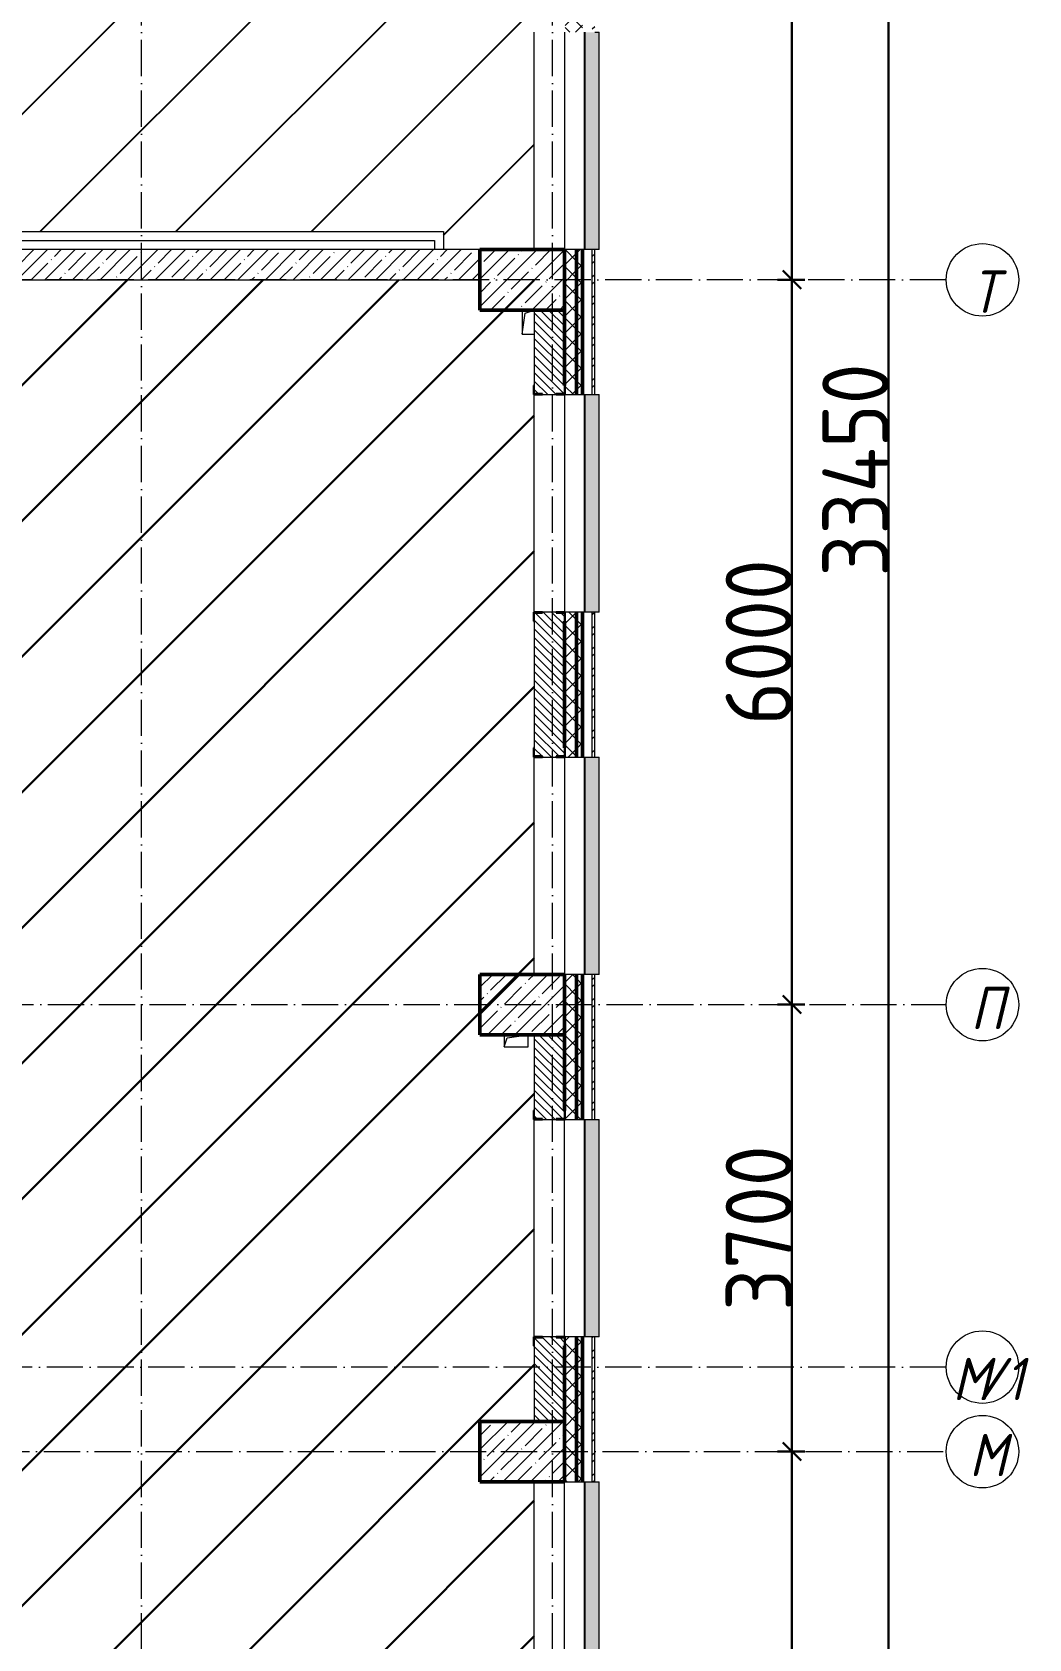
# Model space of a CAD drawing. Header units: millimetres. Extents: x -17017 to 628417, y -109036 to 199237.
# Drawn here: x 542655 to 550902, y -69285 to -55985 of the extents above; entities that cross this region are included whole.
import ezdxf

# ---------------------------------------------------------------- set-up
doc = ezdxf.new("R2010")
doc.units = ezdxf.units.MM
doc.linetypes.add('50_200_ШТРИХ_1Т_ш5_п1_п1_', pattern=[700, 500, -100, 0, -100])
for name, color, linetype, lineweight in [('A-____-____-DIMS', 7, 'Continuous', 9), ('A-DETL-____-OTLN-4', 7, 'Continuous', 18), ('A-GENM-____-MCUT', 7, 'Continuous', 25), ('A-GENM-____-OTLN', 7, 'Continuous', 9), ('A-GENM-____-OTLN-1', 7, 'Continuous', 25), ('A-GLAZ-____-OTLN', 7, 'Continuous', 9), ('A-WALL-____-MCUT-1', 7, 'Continuous', 9), ('A-WALL-____-MCUT-2', 7, 'Continuous', 50), ('A-WALL-____-MCUT-3', 7, 'Continuous', 9), ('A-WALL-____-OTLN', 7, 'Continuous', 9), ('A-WALL-____-PATT-1', 7, 'Continuous', 9), ('A-WALL-FNSH-MCUT-1', 7, 'Continuous', 9), ('S-COLS-____-MCUT', 7, 'Continuous', 50), ('S-COLS-____-OTLN', 7, 'Continuous', 9), ('S-GRID-____-IDEN', 7, 'Continuous', 9), ('S-GRID-____-OTLN-1', 7, '50_200_ШТРИХ_1Т_ш5_п1_п1_', 9), ('стяжа', 7, 'Continuous', 30)]:
    doc.layers.add(name, color=color, linetype=linetype, lineweight=lineweight)
doc.layers.add('A-GLAZ-____-OTLN-1', color=7, linetype='Continuous', lineweight=9, true_color=0xc0c0c0)
doc.styles.add('ISOCPEUR_I', font='isocpeui.ttf', dxfattribs={"width": 0.9, "height": 2.5})
doc.styles.add('ISOCPEUR_I_9', font='isocpeui.ttf', dxfattribs={"width": 0.9, "height": 250})
doc.styles.add('СПДС', font='isocpeur.ttf', dxfattribs={"width": 0.9})
doc.dimstyles.new('ISO-2_5_0_9К_БОЛЬШОЙ_ОСИ', dxfattribs={"dimscale": 304.8, "dimtxt": 248.995294, "dimasz": 0.492126, "dimexe": 0.393701, "dimexo": 0, "dimgap": 0, "dimtad": 1, "dimdec": 0, "dimzin": 0, "dimdsep": 46, "dimtxsty": 'ISOCPEUR_I_9', "dimblk1": 'OBLIQUE', "dimblk2": 'OBLIQUE', "dimsah": 1, "dimcen": 0.09, "dimdle": 0.393701, "dimazin": 0, "dimtfac": 1, "dimtdec": 4, "dimtix": 1, "dimtmove": 0, "dimatfit": 3, "dimfxl": 1, "dimtvp": 1, "dimtolj": 1, "dimtzin": 0, "dimarcsym": 2})
pattern_1 = [(45, (523510.01, -90515.61), (-70.71068, 70.71068), []), (135, (523510.01, -90515.61), (-70.71068, -70.71068), [])]
pattern_2 = [(135, (523510.01, -90515.614), (-35.35534, -35.35534), [])]
pattern_3 = [(45, (239739.3, -3652.16), (-561.266, 561.266), [])]

# ---------------------------------------------------------------- blocks, each defined once
blk = doc.blocks.new('BSC_Колонна _Прямоугольная - 500х700-25976089-АР1_План отверстий 3 этажа в осях 1-64_А-ГГ')
at = {"layer": 'S-COLS-____-OTLN'}
h = blk.add_hatch(dxfattribs=at)
h.set_pattern_fill('FP_40', color=256, style=0, pattern_type=2)
h.set_pattern_definition([(315, (-32481.04, 23200), (114.04925, 114.04925), []), (315, (-32481.04, 23085.95), (114.04925, 114.04925), [201.613, -40.323, 3.353, -36.97])])
h.paths.add_polyline_path([(-250, 350), (-250, -350), (250, -350), (250, 350)], flags=0)
at = {"layer": 'S-COLS-____-MCUT'}
for p, q in [((250, 350), (-250, 350)), ((-250, 350), (-250, -350)), ((250, -350), (250, 350)), ((-250, -350), (250, -350))]:
    blk.add_line(p, q, dxfattribs=at)
blk = doc.blocks.new('BSC_Колонна _Прямоугольная - 500х700-V126-АР1_План отверстий 3 этажа в осях 1-64_А-ГГ')
at = {"layer": 'S-COLS-____-OTLN'}
h = blk.add_hatch(dxfattribs=at)
h.set_pattern_fill('FP_149', color=256, style=0, pattern_type=2)
h.set_pattern_definition([(315, (-22781.04, 23200), (114.04925, 114.04925), []), (315, (-22781.04, 23085.95), (114.04925, 114.04925), [201.613, -40.323, 3.353, -36.97])])
h.paths.add_polyline_path([(-250, 350), (-250, -350), (250, -350), (250, 350)], flags=0)
at = {"layer": 'S-COLS-____-MCUT'}
for p, q in [((250, 350), (-250, 350)), ((-250, 350), (-250, -350)), ((250, -350), (250, 350)), ((-250, -350), (250, -350))]:
    blk.add_line(p, q, dxfattribs=at)
blk = doc.blocks.new('BSC_Колонна _Прямоугольная - 500х700-V127-АР1_План отверстий 3 этажа в осях 1-64_А-ГГ')
at = {"layer": 'S-COLS-____-OTLN'}
h = blk.add_hatch(dxfattribs=at)
h.set_pattern_fill('FP_150', color=256, style=0, pattern_type=2)
h.set_pattern_definition([(315, (-26481.04, 23200), (114.04925, 114.04925), []), (315, (-26481.04, 23085.95), (114.04925, 114.04925), [201.613, -40.323, 3.353, -36.97])])
h.paths.add_polyline_path([(-250, 237), (-250, -350), (250, -350), (250, 350), (-250, 350)], flags=0)
at = {"layer": 'S-COLS-____-MCUT'}
for p, q in [((250, 350), (-250, 350)), ((-250, 350), (-250, -350)), ((250, -350), (250, 350)), ((-250, -350), (250, -350))]:
    blk.add_line(p, q, dxfattribs=at)
blk = doc.blocks.new('Фахверк_СКБ_Уголок - 250_2700-27497298-АР1_План отверстий 3 этажа в осях 1-64_А-ГГ')
at = {"layer": 'A-GENM-____-MCUT'}
for p, q in [((200, 181), (125, 181)), ((125, 181), (125, 106)), ((131, 106), (131, 175)), ((131, 175), (200, 175)), ((200, 175), (200, 181)), ((125, 106), (131, 106)), ((131, -6), (125, -6)), ((125, -6), (125, -81)), ((125, -81), (200, -81)), ((131, -75), (131, -6)), ((200, -75), (131, -75)), ((200, -81), (200, -75))]:
    blk.add_line(p, q, dxfattribs=at)
blk = doc.blocks.new('AR_Отверстие прямоугольное _в плите_ - AR_Отверстие прямоугольное _в плите_-30510803-АР1_План отверстий 3 этажа в осях 1-64_А-ГГ')
at = {"layer": 'A-GENM-____-OTLN'}
for p, q in [((-50, 100), (-50, -100)), ((-50, -100), (-25, 75)), ((-25, 75), (50, 100)), ((-50, -100), (50, -100))]:
    blk.add_line(p, q, dxfattribs=at)
blk = doc.blocks.new('AR_Отверстие прямоугольное _в плите_ - AR_Отверстие прямоугольное _в плите_-V183-АР1_План отверстий 3 этажа в осях 1-64_А-ГГ')
at = {"layer": 'A-GENM-____-OTLN'}
for p, q in [((-100, 50), (-100, -50)), ((-100, -50), (-75, 25)), ((-75, 25), (100, 50)), ((100, -50), (100, 50)), ((-100, -50), (100, -50))]:
    blk.add_line(p, q, dxfattribs=at)
blk = doc.blocks.new('Отлив_СКБ - Отлив витража_120_НВФ-31885687-АР1_План отверстий 3 этажа в осях 1-64_А-ГГ')
at = {"layer": 'A-GLAZ-____-OTLN-1'}
for points in [[(0, 0), (0, -2), (1800, -2), (1800, 0), (534, 0)], [(0, -2), (0, -120), (1800, -120), (1800, -2), (534, -2)]]:
    blk.add_hatch(color=256, dxfattribs=at).paths.add_polyline_path(points, flags=0)
at = {"layer": 'A-GLAZ-____-OTLN'}
for p, q in [((0, 0), (1800, 0)), ((1800, -2), (0, -2)), ((0, -120), (0, -83)), ((0, -120), (1800, -120)), ((1800, -83), (1800, -120))]:
    blk.add_line(p, q, dxfattribs=at)
blk = doc.blocks.new('Ось сетки - Круг_Ø6_00__ISO-2_5_0_9K_-25732049-АР1_План отверстий 3 этажа в осях 1-64_А-ГГ')
at = {"layer": 'S-GRID-____-IDEN'}
blk.add_circle((0, 0), 3, dxfattribs=at)
blk = doc.blocks.new('_Oblique')
at = {"color": 0, "linetype": 'ByBlock', "lineweight": -2}
blk.add_line((-0.5, -0.5), (0.5, 0.5), dxfattribs=at)
blk = doc.blocks.new('*D2968')
at = {"layer": 'A-____-____-DIMS', "color": 0, "lineweight": -2, "transparency": 16777216}
for p, q in [((309203, -48262), (309203, -54502)), ((309309, -48382), (309083, -48382)), ((309309, -54382), (309083, -54382))]:
    blk.add_line(p, q, dxfattribs=at)
at = {"layer": 'Defpoints', "color": 0, "transparency": 16777216}
for p in [(309309, -48382), (309203, -54382), (309309, -54382)]:
    blk.add_point(p, dxfattribs=at)
at = {"layer": 'A-____-____-DIMS', "color": 0, "lineweight": -2, "transparency": 16777216, "xscale": 150, "yscale": 150, "zscale": 150}
for p, rotation in [((309203, -48382), 90), ((309203, -54382), 270)]:
    blk.add_blockref('_Oblique', p, dxfattribs=dict(at, rotation=rotation))
at = {"layer": 'A-____-____-DIMS', "color": 0, "transparency": 16777216, "insert": (308929, -51382), "char_height": 548.6, "attachment_point": 5, "rotation": 90, "style": 'СПДС'}
blk.add_mtext('\\A1;6000', dxfattribs=at)
blk = doc.blocks.new('*D2969')
at = {"layer": 'A-____-____-DIMS', "color": 0, "lineweight": -2, "transparency": 16777216}
for p, q in [((309203, -54262), (309203, -60502)), ((309309, -54382), (309083, -54382)), ((309309, -60382), (309083, -60382))]:
    blk.add_line(p, q, dxfattribs=at)
at = {"layer": 'Defpoints', "color": 0, "transparency": 16777216}
for p in [(309309, -54382), (309203, -60382), (309309, -60382)]:
    blk.add_point(p, dxfattribs=at)
at = {"layer": 'A-____-____-DIMS', "color": 0, "lineweight": -2, "transparency": 16777216, "xscale": 150, "yscale": 150, "zscale": 150}
for p, rotation in [((309203, -54382), 90), ((309203, -60382), 270)]:
    blk.add_blockref('_Oblique', p, dxfattribs=dict(at, rotation=rotation))
at = {"layer": 'A-____-____-DIMS', "color": 0, "transparency": 16777216, "insert": (308929, -57382), "char_height": 548.6, "attachment_point": 5, "rotation": 90, "style": 'СПДС'}
blk.add_mtext('\\A1;6000', dxfattribs=at)
blk = doc.blocks.new('*D2970')
at = {"layer": 'A-____-____-DIMS', "color": 0, "lineweight": -2, "transparency": 16777216}
for p, q in [((309203, -60262), (309203, -64202)), ((309309, -60382), (309083, -60382)), ((309309, -64082), (309083, -64082))]:
    blk.add_line(p, q, dxfattribs=at)
at = {"layer": 'Defpoints', "color": 0, "transparency": 16777216}
for p in [(309309, -60382), (309203, -64082), (309309, -64082)]:
    blk.add_point(p, dxfattribs=at)
at = {"layer": 'A-____-____-DIMS', "color": 0, "lineweight": -2, "transparency": 16777216, "xscale": 150, "yscale": 150, "zscale": 150}
for p, rotation in [((309203, -60382), 90), ((309203, -64082), 270)]:
    blk.add_blockref('_Oblique', p, dxfattribs=dict(at, rotation=rotation))
at = {"layer": 'A-____-____-DIMS', "color": 0, "transparency": 16777216, "insert": (308929, -62232), "char_height": 548.6, "attachment_point": 5, "rotation": 90, "style": 'СПДС'}
blk.add_mtext('\\A1;3700', dxfattribs=at)
blk = doc.blocks.new('*D2971')
at = {"layer": 'A-____-____-DIMS', "color": 0, "lineweight": -2, "transparency": 16777216}
for p, q in [((309203, -63962), (309203, -69502)), ((309309, -64082), (309083, -64082)), ((309309, -69382), (309083, -69382))]:
    blk.add_line(p, q, dxfattribs=at)
at = {"layer": 'Defpoints', "color": 0, "transparency": 16777216}
for p in [(309309, -64082), (309203, -69382), (309309, -69382)]:
    blk.add_point(p, dxfattribs=at)
at = {"layer": 'A-____-____-DIMS', "color": 0, "lineweight": -2, "transparency": 16777216, "xscale": 150, "yscale": 150, "zscale": 150}
for p, rotation in [((309203, -64082), 90), ((309203, -69382), 270)]:
    blk.add_blockref('_Oblique', p, dxfattribs=dict(at, rotation=rotation))
at = {"layer": 'A-____-____-DIMS', "color": 0, "transparency": 16777216, "insert": (308929, -66732), "char_height": 548.6, "attachment_point": 5, "rotation": 90, "style": 'СПДС'}
blk.add_mtext('\\A1;5300', dxfattribs=at)
blk = doc.blocks.new('*D2973')
at = {"layer": 'A-____-____-DIMS', "color": 0, "lineweight": -2, "transparency": 16777216}
for p, q in [((309897, -39232), (310123, -39232)), ((310003, -72802), (310003, -39112)), ((309897, -72682), (310123, -72682))]:
    blk.add_line(p, q, dxfattribs=at)
at = {"layer": 'Defpoints', "color": 0, "transparency": 16777216}
for p in [(309897, -39232), (310003, -39232), (309897, -72682)]:
    blk.add_point(p, dxfattribs=at)
at = {"layer": 'A-____-____-DIMS', "color": 0, "lineweight": -2, "transparency": 16777216, "xscale": 150, "yscale": 150, "zscale": 150}
for p, rotation in [((310003, -39232), 90), ((310003, -72682), 270)]:
    blk.add_blockref('_Oblique', p, dxfattribs=dict(at, rotation=rotation))
at = {"layer": 'A-____-____-DIMS', "color": 0, "transparency": 16777216, "insert": (309729, -55957), "char_height": 548.6, "attachment_point": 5, "rotation": 90, "style": 'СПДС'}
blk.add_mtext('\\A1;33450', dxfattribs=at)
blk = doc.blocks.new('3эт')
at = {"layer": 'S-GRID-____-OTLN-1', "color": 251, "ltscale": 0.6, "true_color": 0x636466}
for p, q in [((303820.7, -91346.1), (303820.7, -36982.5)), ((307220.7, -91346.1), (307220.7, -36982.5)), ((310478.4, -54382.4), (279101.9, -54382.4)), ((279101.9, -60382.4), (310478.4, -60382.4)), ((310478.4, -63382.4), (279101.9, -63382.4)), ((291670.7, -64082.4), (310478.4, -64082.4))]:
    blk.add_line(p, q, dxfattribs=at)
at = {"layer": 'S-GRID-____-IDEN', "char_height": 350, "attachment_point": 1, "style": 'ISOCPEUR_I'}
for s, insert, width in [('\\fISOCPEUR|b0|i1|c204|p34|;\\W.9;Т', (310685.6, -54306.3), 223.671), ('\\fISOCPEUR|b0|i1|c204|p34|;\\W.9;П', (310680.5, -60235.8), 223.671), ('\\fISOCPEUR|b0|i1|c204|p34|;\\W.9;М', (310530.8, -63306.3), 252.532), ('/1', (310739.2, -63306.3), 346.329), ('\\fISOCPEUR|b0|i1|c204|p34|;\\W.9;М', (310668.8, -63935.8), 252.532)]:
    blk.add_mtext(s, dxfattribs=dict(at, insert=insert, width=width))
at = {"layer": 'A-____-____-DIMS'}
for base, p1, p2, override, picture, middle in [((310003.2, -39232.4), (309897.2, -72682.4), (309897.2, -39232.4), {"dimtxt": 1.8, "dimpost": '<>', "dimtxsty": 'СПДС', "dimfxl": 33450}, '*D2973', (309728.9, -55957.4)), ((309203.2, -54382.4), (309309.3, -48382.4), (309309.3, -54382.4), {"dimtxt": 1.8, "dimpost": '<>', "dimtxsty": 'СПДС', "dimfxl": 6000}, '*D2968', (308928.9, -51382.4)), ((309203.2, -60382.4), (309309.3, -54382.4), (309309.3, -60382.4), {"dimtxt": 1.8, "dimpost": '<>', "dimtxsty": 'СПДС', "dimfxl": 6000}, '*D2969', (308928.9, -57382.4)), ((309203.2, -64082.4), (309309.3, -60382.4), (309309.3, -64082.4), {"dimtxt": 1.8, "dimpost": '<>', "dimtxsty": 'СПДС', "dimfxl": 3700}, '*D2970', (308928.9, -62232.4)), ((309203.2, -69382.4), (309309.3, -64082.4), (309309.3, -69382.4), {"dimtxt": 1.8, "dimpost": '<>', "dimtxsty": 'СПДС', "dimfxl": 5300}, '*D2971', (308928.9, -66732.4))]:
    dim = blk.add_linear_dim(base=base, p1=p1, p2=p2, angle=90, dimstyle='ISO-2_5_0_9К_БОЛЬШОЙ_ОСИ', override=override, dxfattribs=at)
    dim.commit()
    dim.dimension.update_dxf_attribs({"geometry": picture, "text_midpoint": middle})

msp = doc.modelspace()

# ---------------------------------------------------------------- hatches: boundary and pattern name
h = msp.add_hatch()
h.set_pattern_fill('ANSI31', color=5, scale=250)
h.set_pattern_definition(pattern_3)
h.paths.add_polyline_path([(546810, -49985), (546804, -49985), (546804, -49910), (546806, -49585), (546710, -49585), (546710, -49185), (546810, -49185), (546810, -48810), (546804, -48810), (546804, -48735), (546810, -46935), (546560, -46935), (546560, -46685), (545660, -46685), (545660, -47335), (543710, -47335), (543660, -47335), (542210, -47335), (541810, -47335), (539310, -47335), (539310, -46685), (538410, -46685), (538410, -48135), (538066, -48135), (538066, -48185), (538060, -48215), (538060, -48185), (537991, -48185), (537929, -48185), (537860, -48185), (537860, -49010), (537860, -49079), (537929, -49079), (537991, -49080), (537991, -49079), (538060, -49079), (538060, -49010), (538066, -49010), (538066, -49135), (538310, -49135), (538310, -55610), (538316, -55610), (538316, -55685), (538310, -55985), (538310, -56385), (538310, -57385), (538316, -57385), (538316, -57460), (538313, -57635), (546060, -57635), (546060, -57785), (546360, -57785), (546810, -57785), (546810, -55985), (546804, -55985), (546804, -55910), (546810, -54860), (546804, -54860), (546804, -54785), (546810, -52985), (546804, -52985), (546804, -52910), (546808, -52485), (546710, -52485), (546710, -52285), (546360, -52285), (546360, -51785), (546810, -51785)])
h.paths.add_polyline_path([(541147, -53209), (542806, -53209), (542806, -52009), (541147, -52009)], flags=24)
at = {"layer": 'A-WALL-____-PATT-1'}
h = msp.add_hatch(dxfattribs=at)
h.set_pattern_fill('FP_1', color=256, style=0, pattern_type=2)
h.set_pattern_definition(pattern_1)
h.paths.add_polyline_path([(547160, -80985), (547160, -78785), (547066, -78785), (547066, -78860), (547060, -78860), (547060, -80985)], flags=0)
h.paths.add_polyline_path([(547160, -76985), (547160, -75785), (547066, -75785), (547066, -75860), (547060, -75860), (547060, -76910), (547066, -76910), (547066, -76985)], flags=0)
h.paths.add_polyline_path([(547160, -73985), (547160, -72785), (547060, -72785), (547060, -73910), (547066, -73910), (547066, -73985)], flags=0)
h.paths.add_polyline_path([(547160, -70985), (547160, -69785), (547066, -69785), (547066, -69860), (547060, -69860), (547060, -70910), (547066, -70910), (547066, -70985)], flags=0)
h.paths.add_polyline_path([(547060, -67985), (547160, -67985), (547160, -66785), (547066, -66785), (547066, -66860), (547060, -66860), (547060, -67485)], flags=0)
h.paths.add_polyline_path([(547066, -64985), (547160, -64985), (547160, -63785), (547060, -63785), (547060, -64910), (547066, -64910), (547066, -64979)], flags=0)
h.paths.add_polyline_path([(547066, -61985), (547160, -61985), (547160, -60785), (547066, -60785), (547066, -60860), (547060, -60860), (547060, -61910), (547066, -61910), (547066, -61979)], flags=0)
h.paths.add_polyline_path([(547066, -58985), (547160, -58985), (547160, -57785), (547060, -57785), (547060, -58910), (547066, -58910), (547066, -58979)], flags=0)
h.paths.add_polyline_path([(547160, -55985), (547160, -54785), (547066, -54785), (547066, -54860), (547060, -54860), (547060, -55910), (547066, -55910), (547066, -55985)], flags=0)
h.paths.add_polyline_path([(547066, -52985), (547160, -52985), (547160, -51785), (547060, -51785), (547060, -52910), (547066, -52910), (547066, -52979)], flags=0)
h.paths.add_polyline_path([(547160, -49985), (547160, -48735), (547066, -48735), (547066, -48810), (547060, -48810), (547060, -49910), (547066, -49910), (547066, -49985)], flags=0)
h.paths.add_polyline_path([(547160, -46935), (547160, -42785), (547060, -42785), (547060, -46935)], flags=0)
h = msp.add_hatch(dxfattribs=at)
h.set_pattern_fill('FP_1', color=256, style=0, pattern_type=2)
h.set_pattern_definition(pattern_1)
h.paths.add_polyline_path([(547210, -80985), (547210, -78785), (547160, -78785), (547160, -80985)], flags=0)
h.paths.add_polyline_path([(547210, -76985), (547210, -75785), (547160, -75785), (547160, -76985)], flags=0)
h.paths.add_polyline_path([(547210, -73985), (547210, -72785), (547160, -72785), (547160, -73985)], flags=0)
h.paths.add_polyline_path([(547210, -70985), (547210, -69785), (547160, -69785), (547160, -70985)], flags=0)
h.paths.add_polyline_path([(547210, -67985), (547210, -66785), (547160, -66785), (547160, -67985)], flags=0)
h.paths.add_polyline_path([(547160, -64985), (547210, -64985), (547210, -63785), (547160, -63785), (547160, -63981)], flags=0)
h.paths.add_polyline_path([(547160, -61985), (547210, -61985), (547210, -60785), (547160, -60785)], flags=0)
h.paths.add_polyline_path([(547210, -58985), (547210, -57785), (547160, -57785), (547160, -58985)], flags=0)
h.paths.add_polyline_path([(547160, -55985), (547210, -55985), (547210, -54785), (547160, -54785), (547160, -55380)], flags=0)
h.paths.add_polyline_path([(547160, -52985), (547210, -52985), (547210, -51785), (547160, -51785), (547160, -51940)], flags=0)
h.paths.add_polyline_path([(547210, -49985), (547210, -48735), (547160, -48735), (547160, -49985)], flags=0)
h.paths.add_polyline_path([(547210, -46935), (547210, -42785), (547160, -42785), (547160, -46935)], flags=0)
h = msp.add_hatch(dxfattribs=at)
h.set_pattern_fill('FP_3', color=256, style=0, pattern_type=2)
h.set_pattern_definition([(45, (523510.01, -90515.61), (-85.5366, 85.5366), []), (45, (523567.03, -90515.61), (-85.5366, 85.5366), [])])
h.paths.add_polyline_path([(547290, -80795), (547310, -80795), (547310, -78785), (547290, -78785), (547290, -80751)], flags=0)
h.paths.add_polyline_path([(547310, -76985), (547310, -75785), (547290, -75785), (547290, -76985)], flags=0)
h.paths.add_polyline_path([(547310, -73985), (547310, -72785), (547290, -72785), (547290, -73985)], flags=0)
h.paths.add_polyline_path([(547310, -70985), (547310, -69785), (547290, -69785), (547290, -70985)], flags=0)
h.paths.add_polyline_path([(547290, -67985), (547310, -67985), (547310, -66785), (547290, -66785)], flags=0)
h.paths.add_polyline_path([(547310, -64985), (547310, -63785), (547290, -63785), (547290, -64985)], flags=0)
h.paths.add_polyline_path([(547310, -61985), (547310, -60785), (547290, -60785), (547290, -61985)], flags=0)
h.paths.add_polyline_path([(547290, -58985), (547310, -58985), (547310, -57785), (547290, -57785), (547290, -58820)], flags=0)
h.paths.add_polyline_path([(547310, -55985), (547310, -54785), (547290, -54785), (547290, -55985)], flags=0)
h.paths.add_polyline_path([(547310, -52985), (547310, -51785), (547290, -51785), (547290, -52985)], flags=0)
h.paths.add_polyline_path([(547290, -49985), (547310, -49985), (547310, -48965), (547290, -48965), (547290, -49360)], flags=0)
h = msp.add_hatch(dxfattribs=at)
h.set_pattern_fill('FP_38', color=256, style=0, pattern_type=2)
h.set_pattern_definition([(45, (523510, -90515.61), (-114.04925, 114.04925), []), (45, (523624.06, -90515.61), (-114.04925, 114.04925), [201.612, -40.322, 3.353, -36.97])])
h.paths.add_polyline_path([(546360, -58035), (546360, -57785), (539960, -57785), (539960, -58035), (544706, -58035)], flags=0)
h.paths.add_polyline_path([(538810, -58035), (538810, -57785), (538110, -57785), (538110, -58035)], flags=0)
h = msp.add_hatch(dxfattribs=at)
h.set_pattern_fill('FP_6', color=256, style=0, pattern_type=2)
h.set_pattern_definition(pattern_2)
h.paths.add_polyline_path([(546991, -61985), (546991, -61979), (547060, -61979), (547060, -60791), (546991, -60791), (546991, -60785), (546879, -60785), (546879, -60791), (546810, -60791), (546810, -61979), (546879, -61979), (546879, -61985)], flags=0)
h.paths.add_polyline_path([(546991, -58985), (546991, -58979), (547060, -58979), (547060, -58285), (546810, -58285), (546810, -58979), (546879, -58979), (546879, -58985)], flags=0)
h = msp.add_hatch(dxfattribs=at)
h.set_pattern_fill('FP_6', color=256, style=0, pattern_type=2)
h.set_pattern_definition(pattern_2)
h.paths.add_polyline_path([(546879, -67485), (547060, -67485), (547060, -66791), (546991, -66791), (546991, -66785), (546879, -66785), (546879, -66791), (546810, -66791), (546810, -67485)], flags=0)
h.paths.add_polyline_path([(546879, -64985), (546991, -64985), (546991, -64979), (547060, -64979), (547060, -64285), (546810, -64285), (546810, -64979), (546879, -64979)], flags=0)
at = {"layer": 'стяжа'}
h = msp.add_hatch(dxfattribs=at)
h.set_pattern_fill('ANSI31', color=3, scale=250)
h.set_pattern_definition(pattern_3)
h.paths.add_polyline_path([(541710, -64985), (533310, -64985), (533310, -78635), (540980, -78635)])
h.paths.add_polyline_path([(538560, -64185), (541710, -64185), (541710, -64985), (538560, -64985)])
h.paths.add_polyline_path([(541710, -61285), (537960, -61285), (537960, -64185), (541710, -64185)])
h.paths.add_polyline_path([(541710, -58035), (546810, -58035), (546810, -80485), (540910, -80610)])

# ---------------------------------------------------------------- linework, layer by layer
at = {"layer": 'A-DETL-____-OTLN-4'}
for p, q in [((538310, -57635), (546060, -57635)), ((538310, -57710), (545985, -57710)), ((545985, -57710), (545985, -57785)), ((546060, -57635), (546060, -57785))]:
    msp.add_line(p, q, dxfattribs=at)
at = {"layer": 'A-WALL-____-MCUT-1'}
for p, q in [((546360, -57785), (539960, -57785)), ((539960, -58035), (546360, -58035))]:
    msp.add_line(p, q, dxfattribs=at)
at = {"layer": 'A-WALL-____-MCUT-2'}
for p, q in [((547160, -58985), (547160, -57785)), ((547210, -58985), (547210, -57785)), ((547060, -58285), (547060, -58910)), ((547060, -60860), (547060, -61910)), ((547160, -61985), (547160, -60785)), ((547210, -61985), (547210, -60785)), ((547160, -64985), (547160, -63785)), ((547210, -64985), (547210, -63785)), ((547060, -64285), (547060, -64910)), ((547060, -66860), (547060, -67485)), ((547160, -67985), (547160, -66785)), ((547210, -67985), (547210, -66785))]:
    msp.add_line(p, q, dxfattribs=at)
at = {"layer": 'A-WALL-____-MCUT-3'}
for p, q in [((547290, -57785), (547060, -57785)), ((547290, -58985), (547290, -57785)), ((546810, -58285), (546810, -58910)), ((546879, -58985), (546991, -58985)), ((547066, -58985), (547290, -58985)), ((546810, -60860), (546810, -61910)), ((546991, -60785), (546879, -60785)), ((547290, -60785), (547066, -60785)), ((547290, -61985), (547290, -60785)), ((546879, -61985), (546991, -61985)), ((547066, -61985), (547290, -61985)), ((547290, -63785), (547060, -63785)), ((547290, -64985), (547290, -63785)), ((546810, -64285), (546810, -64910)), ((546879, -64985), (546991, -64985)), ((547066, -64985), (547290, -64985)), ((546810, -66860), (546810, -67485)), ((546991, -66785), (546879, -66785)), ((547290, -66785), (547066, -66785)), ((547290, -67985), (547290, -66785)), ((547060, -67985), (547290, -67985))]:
    msp.add_line(p, q, dxfattribs=at)
at = {"layer": 'A-WALL-____-OTLN'}
for p, q in [((546810, -57785), (546810, -55985)), ((547060, -55985), (547060, -57785)), ((546810, -60785), (546810, -58985)), ((547060, -58985), (547060, -60785)), ((546810, -63785), (546810, -61985)), ((547060, -61985), (547060, -63785)), ((546810, -66785), (546810, -64985)), ((547060, -66785), (547060, -64985)), ((546810, -69785), (546810, -67985)), ((547060, -69785), (547060, -67985))]:
    msp.add_line(p, q, dxfattribs=at)
at = {"layer": 'A-WALL-FNSH-MCUT-1'}
for p, q in [((547310, -57785), (547290, -57785)), ((547310, -58985), (547310, -57785)), ((547290, -58985), (547310, -58985)), ((547310, -60785), (547290, -60785)), ((547310, -61985), (547310, -60785)), ((547290, -61985), (547310, -61985)), ((547310, -63785), (547290, -63785)), ((547310, -64985), (547310, -63785)), ((547290, -64985), (547310, -64985)), ((547310, -66785), (547290, -66785)), ((547310, -67985), (547310, -66785)), ((547290, -67985), (547310, -67985))]:
    msp.add_line(p, q, dxfattribs=at)

# ---------------------------------------------------------------- block references
at = {"layer": 'A-GENM-____-OTLN'}
for name, p in [('AR_Отверстие прямоугольное _в плите_ - AR_Отверстие прямоугольное _в плите_-30510803-АР1_План отверстий 3 этажа в осях 1-64_А-ГГ', (546760, -58385)), ('AR_Отверстие прямоугольное _в плите_ - AR_Отверстие прямоугольное _в плите_-V183-АР1_План отверстий 3 этажа в осях 1-64_А-ГГ', (546660, -64335))]:
    msp.add_blockref(name, p, dxfattribs=at)
at = {"layer": 'A-GENM-____-OTLN-1'}
for p, rotation in [((546985, -59110), 89.99999999999991), ((546885, -60660), 269.9999999999999), ((546985, -62110), 89.99999999999991), ((546985, -65110), 89.99999999999991), ((546885, -66660), 269.9999999999999)]:
    msp.add_blockref('Фахверк_СКБ_Уголок - 250_2700-27497298-АР1_План отверстий 3 этажа в осях 1-64_А-ГГ', p, dxfattribs=dict(at, rotation=rotation))
at = {"layer": 'A-GLAZ-____-OTLN', "rotation": 89.99999999999932}
for p in [(547227, -57785), (547227, -60785), (547227, -63785), (547227, -66785), (547227, -69785)]:
    msp.add_blockref('Отлив_СКБ - Отлив витража_120_НВФ-31885687-АР1_План отверстий 3 этажа в осях 1-64_А-ГГ', p, dxfattribs=at)
at = {"layer": 'S-COLS-____-OTLN', "rotation": 89.9999999999999}
for name, p in [('BSC_Колонна _Прямоугольная - 500х700-25976089-АР1_План отверстий 3 этажа в осях 1-64_А-ГГ', (546710, -58035)), ('BSC_Колонна _Прямоугольная - 500х700-V127-АР1_План отверстий 3 этажа в осях 1-64_А-ГГ', (546710, -64035)), ('BSC_Колонна _Прямоугольная - 500х700-V126-АР1_План отверстий 3 этажа в осях 1-64_А-ГГ', (546710, -67735))]:
    msp.add_blockref(name, p, dxfattribs=at)
at = {"layer": 'S-GRID-____-IDEN', "xscale": 99.99999999999993, "yscale": 99.99999999999993, "zscale": 99.99999999999993}
for p, rotation in [((550518, -58035), 89.9999999999998), ((550518, -64035), 269.9999999999996), ((550518, -67035), 89.9999999999998), ((550518, -67735), 269.9999999999996)]:
    msp.add_blockref('Ось сетки - Круг_Ø6_00__ISO-2_5_0_9K_-25732049-АР1_План отверстий 3 этажа в осях 1-64_А-ГГ', p, dxfattribs=dict(at, rotation=rotation))
at = {"layer": 'стяжа'}
msp.add_blockref('3эт', (239739, -3652), dxfattribs=at)

doc.saveas('drawing.dxf')
